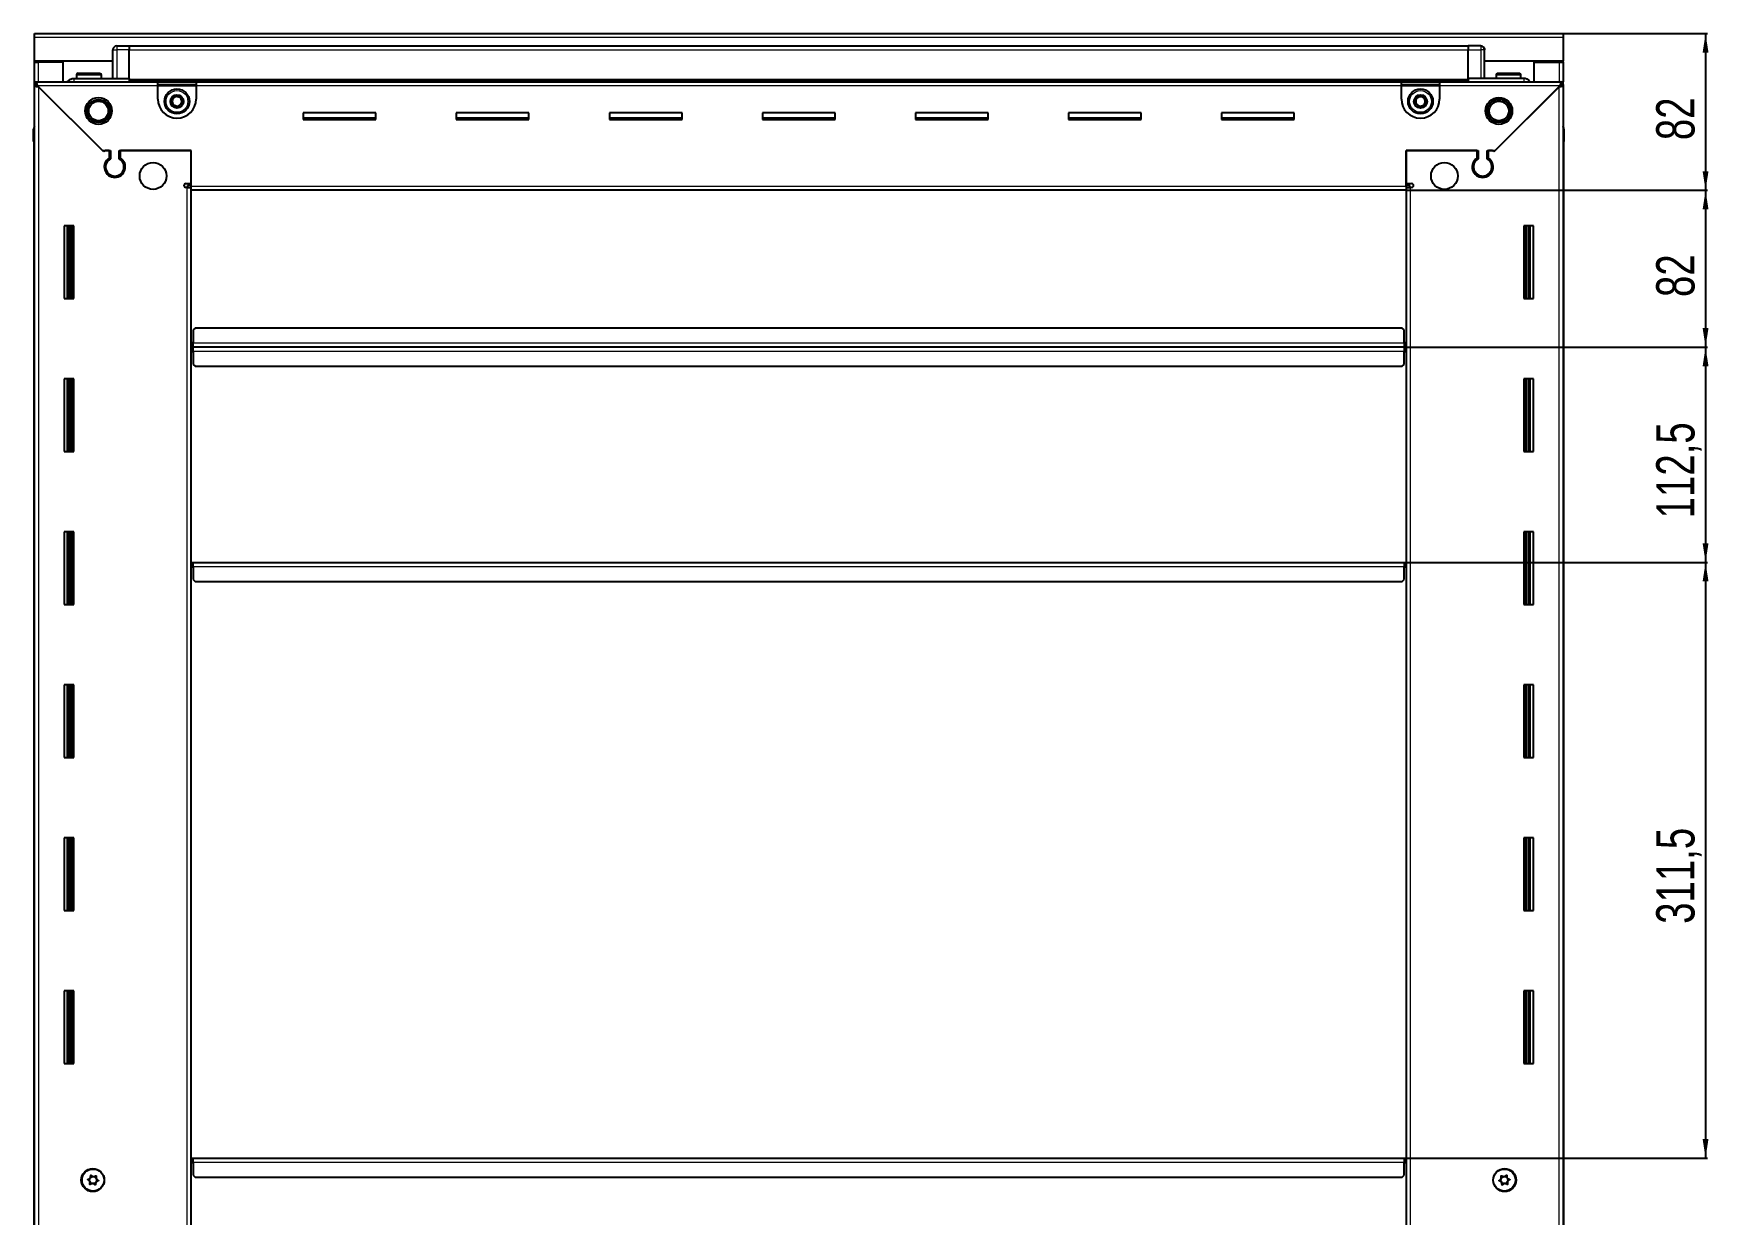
# Model space of a CAD drawing. Header units: millimetres. Extents: x 775 to 3883, y -286 to 2251.
# Drawn here: x 3007 to 3883, y 1476 to 2093 of the extents above; entities that cross this region are included whole.
import ezdxf

# ---------------------------------------------------------------- set-up
doc = ezdxf.new("R2010")
doc.units = ezdxf.units.MM
doc.layers.add('FORMAT', color=7, linetype='Continuous')
doc.styles.add('SLDTEXTSTYLE0', font='TXT', dxfattribs={"width": 0.75})
doc.dimstyles.new('SLDDIMSTYLE0', dxfattribs={"dimtxt": 20, "dimasz": 10, "dimexe": 0, "dimexo": 0.0625, "dimgap": 5, "dimtad": 2, "dimdec": 1, "dimrnd": 1e-09, "dimzin": 12, "dimdsep": 46, "dimtxsty": 'SLDTEXTSTYLE0', "dimsah": 1, "dimcen": 0.09, "dimadec": 0, "dimazin": 3, "dimtfac": 1, "dimtofl": 0, "dimtmove": 0, "dimatfit": 3, "dimfxl": 0, "dimfrac": 2, "dimtolj": 1, "dimtzin": 12, "dimarcsym": 0})

# ---------------------------------------------------------------- blocks, each defined once
blk = doc.blocks.new('_D_6')
at = {"layer": 'FORMAT'}
for p, q in [((3806.97, 2093.43), (3882.46, 2093.43)), ((3881.46, 2093.43), (3881.46, 2011.43)), ((3724.97, 2011.43), (3882.46, 2011.43))]:
    blk.add_line(p, q, dxfattribs=at)
for points in [[(3881.46, 2093.43), (3879.93, 2083.43), (3883, 2083.43)], [(3881.46, 2011.43), (3883, 2021.43), (3879.93, 2021.43)]]:
    blk.add_solid(points, dxfattribs=at)
at = {"layer": 'FORMAT', "insert": (3855.68, 2037.66), "char_height": 20, "attachment_point": 1, "rotation": 90, "style": 'SLDTEXTSTYLE0'}
blk.add_mtext('82', dxfattribs=at)
blk = doc.blocks.new('_D_7')
at = {"layer": 'FORMAT'}
for p, q in [((3724.97, 2011.43), (3882.46, 2011.43)), ((3881.46, 2011.43), (3881.46, 1929.43)), ((3723.97, 1929.43), (3882.46, 1929.43))]:
    blk.add_line(p, q, dxfattribs=at)
for points in [[(3881.46, 2011.43), (3879.93, 2001.43), (3883, 2001.43)], [(3881.46, 1929.43), (3883, 1939.43), (3879.93, 1939.43)]]:
    blk.add_solid(points, dxfattribs=at)
at = {"layer": 'FORMAT', "insert": (3855.68, 1955.66), "char_height": 20, "attachment_point": 1, "rotation": 90, "style": 'SLDTEXTSTYLE0'}
blk.add_mtext('82', dxfattribs=at)
blk = doc.blocks.new('_D_8')
at = {"layer": 'FORMAT'}
for p, q in [((3723.97, 1929.43), (3882.46, 1929.43)), ((3881.46, 1929.43), (3881.46, 1816.93)), ((3723.97, 1816.93), (3882.46, 1816.93))]:
    blk.add_line(p, q, dxfattribs=at)
for points in [[(3881.46, 1929.43), (3879.93, 1919.43), (3883, 1919.43)], [(3881.46, 1816.93), (3883, 1826.93), (3879.93, 1826.93)]]:
    blk.add_solid(points, dxfattribs=at)
at = {"layer": 'FORMAT', "insert": (3855.68, 1839.93), "char_height": 20, "attachment_point": 1, "rotation": 90, "style": 'SLDTEXTSTYLE0'}
blk.add_mtext('112,5', dxfattribs=at)
blk = doc.blocks.new('_D_9')
at = {"layer": 'FORMAT'}
for p, q in [((3723.97, 1816.93), (3882.46, 1816.93)), ((3881.46, 1816.93), (3881.46, 1505.43)), ((3723.97, 1505.43), (3882.46, 1505.43))]:
    blk.add_line(p, q, dxfattribs=at)
for points in [[(3881.46, 1816.93), (3879.93, 1806.93), (3883, 1806.93)], [(3881.46, 1505.43), (3883, 1515.43), (3879.93, 1515.43)]]:
    blk.add_solid(points, dxfattribs=at)
at = {"layer": 'FORMAT', "insert": (3855.68, 1627.93), "char_height": 20, "attachment_point": 1, "rotation": 90, "style": 'SLDTEXTSTYLE0'}
blk.add_mtext('311,5', dxfattribs=at)

msp = doc.modelspace()

# ---------------------------------------------------------------- linework, layer by layer
at = {"color": 7, "linetype": 'Continuous', "lineweight": 25}
for p, q in [((3007.96, 2093.43), (3806.96, 2093.43)), ((3007.96, 2091.33), (3007.96, 2093.43)), ((3806.96, 2093.43), (3806.96, 2091.33)), ((3007.96, 2078.93), (3007.96, 2091.33)), ((3048.96, 2069.93), (3048.96, 2084.93)), ((3049.64, 2086.43), (3049.64, 2086.43)), ((3050.96, 2086.93), (3057.46, 2086.93)), ((3050.96, 2086.93), (3057.46, 2086.93)), ((3057.46, 2086.93), (3057.46, 2086.93)), ((3057.46, 2086.93), (3057.46, 2086.93)), ((3057.46, 2086.93), (3057.46, 2084.93)), ((3757.46, 2086.78), (3057.46, 2086.78)), ((3057.46, 2069.93), (3057.46, 2084.93)), ((3757.46, 2086.93), (3757.46, 2086.93)), ((3763.96, 2086.93), (3757.46, 2086.93)), ((3763.96, 2086.93), (3757.46, 2086.93)), ((3757.46, 2086.93), (3757.46, 2084.93)), ((3757.46, 2069.93), (3757.46, 2084.93)), ((3765.96, 2084.93), (3765.96, 2084.93)), ((3765.96, 2069.93), (3765.96, 2084.93)), ((3806.96, 2091.33), (3806.96, 2078.93)), ((3048.96, 2078.93), (3007.96, 2078.93)), ((3007.96, 2078.43), (3007.96, 2078.93)), ((3007.96, 2078.43), (3010.06, 2078.43)), ((3007.96, 2068.18), (3007.96, 2078.43)), ((3009.46, 2078.43), (3009.46, 2078.93)), ((3022.96, 2078.43), (3010.06, 2078.43)), ((3022.96, 2068.18), (3022.96, 2078.43)), ((3806.96, 2078.93), (3765.96, 2078.93)), ((3791.96, 2068.18), (3791.96, 2078.43)), ((3791.96, 2078.43), (3804.86, 2078.43)), ((3804.86, 2078.43), (3806.96, 2078.43)), ((3805.46, 2078.43), (3805.46, 2078.93)), ((3806.96, 2078.43), (3806.96, 2078.93)), ((3806.96, 2078.43), (3806.96, 2068.18)), ((3007.96, 2066.68), (3007.96, 2068.18)), ((3007.96, 2068.18), (3008.96, 2068.18)), ((3007.96, 2066.18), (3007.96, 2066.68)), ((3007.96, 2066.68), (3008.96, 2066.68)), ((3008.96, 2066.68), (3008.96, 2068.18)), ((3008.96, 2068.18), (3072.46, 2068.18)), ((3028.46, 2069.93), (3057.46, 2069.93)), ((3029.96, 2071.83), (3029.96, 2069.93)), ((3030.76, 2072.63), (3042.16, 2072.63)), ((3042.96, 2069.93), (3042.96, 2071.83)), ((3057.46, 2069.93), (3057.46, 2069.43)), ((3057.46, 2068.78), (3757.46, 2068.78)), ((3072.46, 2066.08), (3072.46, 2068.18)), ((3072.46, 2068.18), (3092.46, 2068.18)), ((3072.46, 2066.68), (3092.46, 2066.68)), ((3092.46, 2068.18), (3722.46, 2068.18)), ((3092.46, 2068.18), (3092.46, 2066.08)), ((3722.46, 2066.08), (3722.46, 2068.18)), ((3722.46, 2068.18), (3742.46, 2068.18)), ((3722.46, 2066.68), (3742.46, 2066.68)), ((3742.46, 2068.18), (3805.96, 2068.18)), ((3742.46, 2068.18), (3742.46, 2066.08)), ((3757.46, 2069.93), (3757.46, 2069.43)), ((3786.46, 2069.93), (3757.46, 2069.93)), ((3771.96, 2071.83), (3771.96, 2069.93)), ((3772.76, 2072.63), (3784.16, 2072.63)), ((3784.96, 2069.93), (3784.96, 2071.83)), ((3805.96, 2066.68), (3805.96, 2068.18)), ((3805.96, 2068.18), (3806.96, 2068.18)), ((3805.96, 2066.68), (3806.96, 2066.68)), ((3806.96, 2066.68), (3806.96, 2068.18)), ((3806.96, 2066.68), (3806.96, 2066.18)), ((3007.96, 921.68), (3007.96, 2066.18)), ((3009.46, 2066.18), (3007.96, 2066.18)), ((3009.56, 2066.08), (3043.46, 2032.18)), ((3044.16, 2031.48), (3010.06, 2065.58)), ((3072.46, 2059.18), (3072.46, 2066.08)), ((3092.46, 2066.08), (3092.46, 2059.18)), ((3722.46, 2059.18), (3722.46, 2066.08)), ((3742.46, 2066.08), (3742.46, 2059.18)), ((3804.86, 2065.58), (3770.76, 2031.48)), ((3771.46, 2032.18), (3805.36, 2066.08)), ((3805.46, 2066.18), (3806.96, 2066.18)), ((3806.96, 2066.18), (3806.96, 921.68)), ((3186.46, 2051.93), (3148.46, 2051.93)), ((3148.46, 2051.93), (3148.46, 2048.43)), ((3186.46, 2049.18), (3148.46, 2049.18)), ((3186.46, 2048.43), (3186.46, 2051.93)), ((3266.46, 2051.93), (3228.46, 2051.93)), ((3228.46, 2051.93), (3228.46, 2048.43)), ((3266.46, 2049.18), (3228.46, 2049.18)), ((3266.46, 2048.43), (3266.46, 2051.93)), ((3346.46, 2051.93), (3308.46, 2051.93)), ((3308.46, 2051.93), (3308.46, 2048.43)), ((3346.46, 2049.18), (3308.46, 2049.18)), ((3346.46, 2048.43), (3346.46, 2051.93)), ((3426.46, 2051.93), (3388.46, 2051.93)), ((3388.46, 2051.93), (3388.46, 2048.43)), ((3426.46, 2049.18), (3388.46, 2049.18)), ((3426.46, 2048.43), (3426.46, 2051.93)), ((3506.46, 2051.93), (3468.46, 2051.93)), ((3468.46, 2051.93), (3468.46, 2048.43)), ((3506.46, 2049.18), (3468.46, 2049.18)), ((3506.46, 2048.43), (3506.46, 2051.93)), ((3586.46, 2051.93), (3548.46, 2051.93)), ((3548.46, 2051.93), (3548.46, 2048.43)), ((3586.46, 2049.18), (3548.46, 2049.18)), ((3586.46, 2048.43), (3586.46, 2051.93)), ((3666.46, 2051.93), (3628.46, 2051.93)), ((3628.46, 2051.93), (3628.46, 2048.43)), ((3666.46, 2049.18), (3628.46, 2049.18)), ((3666.46, 2048.43), (3666.46, 2051.93)), ((3007.46, 2043.43), (3007.46, 2036.93)), ((3007.46, 2036.93), (3007.46, 2043.43)), ((3148.46, 2048.43), (3186.46, 2048.43)), ((3228.46, 2048.43), (3266.46, 2048.43)), ((3308.46, 2048.43), (3346.46, 2048.43)), ((3388.46, 2048.43), (3426.46, 2048.43)), ((3468.46, 2048.43), (3506.46, 2048.43)), ((3548.46, 2048.43), (3586.46, 2048.43)), ((3628.46, 2048.43), (3666.46, 2048.43)), ((3806.96, 2044.76), (3806.96, 2044.76)), ((3807.46, 2043.43), (3807.46, 2036.93)), ((3807.46, 2036.93), (3807.46, 2043.43)), ((3007.46, 2036.93), (3007.46, 2036.93)), ((3007.96, 2036.93), (3007.46, 2036.93)), ((3007.61, 2036.93), (3007.61, 950.93)), ((3043.46, 2032.18), (3047.66, 2032.18)), ((3044.86, 2032.18), (3044.16, 2031.48)), ((3046.96, 2032.18), (3044.86, 2032.18)), ((3046.96, 2032.18), (3046.96, 2028.29)), ((3047.66, 2032.18), (3047.66, 2027.9)), ((3052.26, 2032.18), (3089.96, 2032.18)), ((3052.26, 2027.9), (3052.26, 2032.18)), ((3052.96, 2028.29), (3052.96, 2032.18)), ((3089.96, 2032.18), (3052.96, 2032.18)), ((3089.96, 2013.53), (3089.96, 2032.18)), ((3089.96, 2014.93), (3089.96, 2032.18)), ((3724.96, 2032.18), (3762.66, 2032.18)), ((3724.96, 2013.53), (3724.96, 2032.18)), ((3724.96, 2032.18), (3724.96, 2014.93)), ((3761.96, 2032.18), (3724.96, 2032.18)), ((3761.96, 2032.18), (3761.96, 2028.29)), ((3762.66, 2032.18), (3762.66, 2027.9)), ((3767.26, 2032.18), (3771.46, 2032.18)), ((3767.26, 2027.9), (3767.26, 2032.18)), ((3770.06, 2032.18), (3767.96, 2032.18)), ((3767.96, 2028.29), (3767.96, 2032.18)), ((3770.76, 2031.48), (3770.06, 2032.18)), ((3806.96, 2036.93), (3807.46, 2036.93)), ((3807.31, 950.93), (3807.31, 2036.93)), ((3807.46, 2036.93), (3807.46, 2036.93)), ((3807.46, 2036.93), (3807.46, 2036.93)), ((3047.96, 2019.32), (3047.96, 2018.56)), ((3087.11, 2014.93), (3089.96, 2014.93)), ((3089.96, 2013.93), (3087.96, 2013.93)), ((3087.96, 2013.93), (3087.96, 2012.93)), ((3724.96, 2014.93), (3727.81, 2014.93)), ((3726.96, 2013.93), (3724.96, 2013.93)), ((3726.96, 2012.93), (3726.96, 2013.93)), ((3766.96, 2019.32), (3766.96, 2018.56)), ((3087.86, 2012.93), (3087.11, 2012.93)), ((3087.86, 2012.93), (3089.96, 2012.93)), ((3089.96, 2011.43), (3089.96, 2013.53)), ((3724.96, 2011.43), (3089.96, 2011.43)), ((3089.96, 976.43), (3089.96, 2011.43)), ((3724.96, 2013.53), (3724.96, 2011.43)), ((3724.96, 2012.93), (3727.06, 2012.93)), ((3724.96, 2011.43), (3724.96, 976.43)), ((3727.81, 2012.93), (3727.06, 2012.93)), ((3028.46, 1992.93), (3023.46, 1992.93)), ((3023.46, 1992.93), (3023.46, 1954.93)), ((3025.61, 1954.93), (3025.61, 1992.93)), ((3027.41, 1954.93), (3027.41, 1992.93)), ((3027.44, 1954.93), (3027.44, 1992.93)), ((3028.46, 1954.93), (3028.46, 1992.93)), ((3786.46, 1992.93), (3786.46, 1954.93)), ((3791.46, 1992.93), (3786.46, 1992.93)), ((3787.49, 1992.93), (3787.49, 1954.93)), ((3787.52, 1992.93), (3787.52, 1954.93)), ((3789.31, 1992.93), (3789.31, 1954.93)), ((3791.46, 1954.93), (3791.46, 1992.93)), ((3023.46, 1954.93), (3028.46, 1954.93)), ((3786.46, 1954.93), (3791.46, 1954.93)), ((3091.96, 1939.43), (3090.96, 1938.43)), ((3090.96, 1938.43), (3090.96, 1931.53)), ((3722.96, 1939.43), (3091.96, 1939.43)), ((3723.96, 1938.43), (3722.96, 1939.43)), ((3723.96, 1931.53), (3723.96, 1938.43)), ((3090.71, 1929.43), (3089.96, 1929.43)), ((3090.96, 1932.28), (3090.71, 1932.28)), ((3090.71, 1932.28), (3090.71, 1929.43)), ((3090.71, 1929.43), (3090.71, 1926.58)), ((3090.71, 1926.58), (3090.96, 1926.58)), ((3090.96, 1929.43), (3090.96, 1931.53)), ((3090.96, 1927.33), (3090.96, 1929.43)), ((3723.96, 1929.43), (3090.96, 1929.43)), ((3090.96, 1927.33), (3090.96, 1920.43)), ((3724.21, 1932.28), (3723.96, 1932.28)), ((3723.96, 1931.53), (3723.96, 1929.43)), ((3723.96, 1929.43), (3723.96, 1927.33)), ((3723.96, 1920.43), (3723.96, 1927.33)), ((3723.96, 1926.58), (3724.21, 1926.58)), ((3724.21, 1929.43), (3724.21, 1932.28)), ((3724.21, 1926.58), (3724.21, 1929.43)), ((3724.96, 1929.43), (3724.21, 1929.43)), ((3090.96, 1920.43), (3091.96, 1919.43)), ((3091.96, 1919.43), (3722.96, 1919.43)), ((3722.96, 1919.43), (3723.96, 1920.43)), ((3028.46, 1912.93), (3023.46, 1912.93)), ((3023.46, 1912.93), (3023.46, 1874.93)), ((3025.61, 1874.93), (3025.61, 1912.93)), ((3027.41, 1874.93), (3027.41, 1912.93)), ((3027.44, 1874.93), (3027.44, 1912.93)), ((3028.46, 1874.93), (3028.46, 1912.93)), ((3786.46, 1912.93), (3786.46, 1874.93)), ((3791.46, 1912.93), (3786.46, 1912.93)), ((3787.49, 1912.93), (3787.49, 1874.93)), ((3787.52, 1912.93), (3787.52, 1874.93)), ((3789.31, 1912.93), (3789.31, 1874.93)), ((3791.46, 1874.93), (3791.46, 1912.93)), ((3023.46, 1874.93), (3028.46, 1874.93)), ((3786.46, 1874.93), (3791.46, 1874.93)), ((3028.46, 1832.93), (3023.46, 1832.93)), ((3023.46, 1832.93), (3023.46, 1794.93)), ((3025.61, 1794.93), (3025.61, 1832.93)), ((3027.41, 1794.93), (3027.41, 1832.93)), ((3027.44, 1794.93), (3027.44, 1832.93)), ((3028.46, 1794.93), (3028.46, 1832.93)), ((3786.46, 1832.93), (3786.46, 1794.93)), ((3791.46, 1832.93), (3786.46, 1832.93)), ((3787.49, 1832.93), (3787.49, 1794.93)), ((3787.52, 1832.93), (3787.52, 1794.93)), ((3789.31, 1832.93), (3789.31, 1794.93)), ((3791.46, 1794.93), (3791.46, 1832.93)), ((3089.96, 1816.93), (3090.71, 1816.93)), ((3090.71, 1816.93), (3090.71, 1814.08)), ((3090.71, 1814.08), (3090.96, 1814.08)), ((3090.96, 1814.83), (3090.96, 1816.93)), ((3090.96, 1816.93), (3723.96, 1816.93)), ((3090.96, 1814.83), (3090.96, 1807.93)), ((3723.96, 1816.93), (3723.96, 1814.83)), ((3723.96, 1807.93), (3723.96, 1814.83)), ((3723.96, 1814.08), (3724.21, 1814.08)), ((3724.21, 1814.08), (3724.21, 1816.93)), ((3724.21, 1816.93), (3724.96, 1816.93)), ((3090.96, 1807.93), (3091.96, 1806.93)), ((3091.96, 1806.93), (3722.96, 1806.93)), ((3722.96, 1806.93), (3723.96, 1807.93)), ((3023.46, 1794.93), (3028.46, 1794.93)), ((3786.46, 1794.93), (3791.46, 1794.93)), ((3028.46, 1752.93), (3023.46, 1752.93)), ((3023.46, 1752.93), (3023.46, 1714.93)), ((3025.61, 1714.93), (3025.61, 1752.93)), ((3027.41, 1714.93), (3027.41, 1752.93)), ((3027.44, 1714.93), (3027.44, 1752.93)), ((3028.46, 1714.93), (3028.46, 1752.93)), ((3786.46, 1752.93), (3786.46, 1714.93)), ((3791.46, 1752.93), (3786.46, 1752.93)), ((3787.49, 1752.93), (3787.49, 1714.93)), ((3787.52, 1752.93), (3787.52, 1714.93)), ((3789.31, 1752.93), (3789.31, 1714.93)), ((3791.46, 1714.93), (3791.46, 1752.93)), ((3023.46, 1714.93), (3028.46, 1714.93)), ((3786.46, 1714.93), (3791.46, 1714.93)), ((3028.46, 1672.93), (3023.46, 1672.93)), ((3023.46, 1672.93), (3023.46, 1634.93)), ((3025.61, 1634.93), (3025.61, 1672.93)), ((3027.41, 1634.93), (3027.41, 1672.93)), ((3027.44, 1634.93), (3027.44, 1672.93)), ((3028.46, 1634.93), (3028.46, 1672.93)), ((3786.46, 1672.93), (3786.46, 1634.93)), ((3791.46, 1672.93), (3786.46, 1672.93)), ((3787.49, 1672.93), (3787.49, 1634.93)), ((3787.52, 1672.93), (3787.52, 1634.93)), ((3789.31, 1672.93), (3789.31, 1634.93)), ((3791.46, 1634.93), (3791.46, 1672.93)), ((3023.46, 1634.93), (3028.46, 1634.93)), ((3786.46, 1634.93), (3791.46, 1634.93)), ((3028.46, 1592.93), (3023.46, 1592.93)), ((3023.46, 1592.93), (3023.46, 1554.93)), ((3025.61, 1554.93), (3025.61, 1592.93)), ((3027.41, 1554.93), (3027.41, 1592.93)), ((3027.44, 1554.93), (3027.44, 1592.93)), ((3028.46, 1554.93), (3028.46, 1592.93)), ((3786.46, 1592.93), (3786.46, 1554.93)), ((3791.46, 1592.93), (3786.46, 1592.93)), ((3787.49, 1592.93), (3787.49, 1554.93)), ((3787.52, 1592.93), (3787.52, 1554.93)), ((3789.31, 1592.93), (3789.31, 1554.93)), ((3791.46, 1554.93), (3791.46, 1592.93)), ((3023.46, 1554.93), (3028.46, 1554.93)), ((3786.46, 1554.93), (3791.46, 1554.93)), ((3089.96, 1505.43), (3090.71, 1505.43)), ((3090.71, 1505.43), (3090.71, 1502.58)), ((3090.71, 1502.58), (3090.96, 1502.58)), ((3090.96, 1505.43), (3723.96, 1505.43)), ((3090.96, 1503.33), (3090.96, 1505.43)), ((3090.96, 1503.33), (3090.96, 1496.43)), ((3723.96, 1505.43), (3723.96, 1503.33)), ((3723.96, 1496.43), (3723.96, 1503.33)), ((3723.96, 1502.58), (3724.21, 1502.58)), ((3724.21, 1502.58), (3724.21, 1505.43)), ((3724.21, 1505.43), (3724.96, 1505.43)), ((3090.96, 1496.43), (3091.96, 1495.43)), ((3091.96, 1495.43), (3722.96, 1495.43)), ((3722.96, 1495.43), (3723.96, 1496.43))]:
    msp.add_line(p, q, dxfattribs=at)
at = {"color": 8, "linetype": 'Continuous', "lineweight": 18}
for p, q in [((3806.96, 2091.33), (3007.96, 2091.33)), ((3048.96, 2084.93), (3050.96, 2084.93)), ((3050.96, 2086.93), (3050.96, 2084.93)), ((3050.96, 2084.93), (3050.96, 2069.93)), ((3057.46, 2084.93), (3050.96, 2084.93)), ((3757.46, 2084.78), (3057.46, 2084.78)), ((3757.46, 2084.93), (3763.96, 2084.93)), ((3763.96, 2086.93), (3763.96, 2084.93)), ((3763.96, 2084.93), (3763.96, 2069.93)), ((3765.96, 2084.93), (3763.96, 2084.93)), ((3010.06, 2078.43), (3010.06, 2078.93)), ((3010.06, 2068.18), (3010.06, 2078.43)), ((3804.86, 2078.93), (3804.86, 2078.43)), ((3804.86, 2078.43), (3804.86, 2068.18)), ((3029.96, 2071.83), (3042.96, 2071.83)), ((3757.46, 2069.43), (3057.46, 2069.43)), ((3757.46, 2068.2), (3057.46, 2068.2)), ((3771.96, 2071.83), (3784.96, 2071.83)), ((3072.46, 2066.08), (3009.56, 2066.08)), ((3010.06, 2065.58), (3010.06, 922.28)), ((3072.46, 2066.08), (3092.46, 2066.08)), ((3722.46, 2066.08), (3092.46, 2066.08)), ((3722.46, 2066.08), (3742.46, 2066.08)), ((3805.36, 2066.08), (3742.46, 2066.08)), ((3804.86, 922.28), (3804.86, 2065.58)), ((3007.96, 2043.43), (3007.46, 2043.43)), ((3806.96, 2043.43), (3807.46, 2043.43)), ((3087.86, 974.93), (3087.86, 2012.93)), ((3089.96, 2013.53), (3724.96, 2013.53)), ((3727.06, 2012.93), (3727.06, 974.93)), ((3024.96, 1992.93), (3024.96, 1954.93)), ((3026.2, 1992.93), (3026.2, 1954.93)), ((3788.73, 1954.93), (3788.73, 1992.93)), ((3789.96, 1954.93), (3789.96, 1992.93)), ((3723.96, 1931.53), (3090.96, 1931.53)), ((3090.96, 1927.33), (3723.96, 1927.33)), ((3024.96, 1912.93), (3024.96, 1874.93)), ((3026.2, 1912.93), (3026.2, 1874.93)), ((3788.73, 1874.93), (3788.73, 1912.93)), ((3789.96, 1874.93), (3789.96, 1912.93)), ((3024.96, 1832.93), (3024.96, 1794.93)), ((3026.2, 1832.93), (3026.2, 1794.93)), ((3788.73, 1794.93), (3788.73, 1832.93)), ((3789.96, 1794.93), (3789.96, 1832.93)), ((3090.96, 1814.83), (3723.96, 1814.83)), ((3024.96, 1752.93), (3024.96, 1714.93)), ((3026.2, 1752.93), (3026.2, 1714.93)), ((3788.73, 1714.93), (3788.73, 1752.93)), ((3789.96, 1714.93), (3789.96, 1752.93)), ((3024.96, 1672.93), (3024.96, 1634.93)), ((3026.2, 1672.93), (3026.2, 1634.93)), ((3788.73, 1634.93), (3788.73, 1672.93)), ((3789.96, 1634.93), (3789.96, 1672.93)), ((3024.96, 1592.93), (3024.96, 1554.93)), ((3026.2, 1592.93), (3026.2, 1554.93)), ((3788.73, 1554.93), (3788.73, 1592.93)), ((3789.96, 1554.93), (3789.96, 1592.93)), ((3090.96, 1503.33), (3723.96, 1503.33))]:
    msp.add_line(p, q, dxfattribs=at)
at = {"color": 7, "linetype": 'Continuous', "lineweight": 25, "flags": 128}
msp.add_lwpolyline([(3765.82, 2085.69), (3765.93, 2085.32), (3765.96, 2084.93)], dxfattribs=at)
at = {"color": 7, "linetype": 'Continuous', "lineweight": 25}
for centre, radius in [((3041.46, 2052.93), 7), ((3041.46, 2052.93), 6.02), ((3041.46, 2052.93), 5.1), ((3082.46, 2057.93), 6.5), ((3082.46, 2057.93), 3.46), ((3732.46, 2057.93), 6.5), ((3732.46, 2057.93), 3.46), ((3773.46, 2052.93), 7), ((3773.46, 2052.93), 6.03), ((3773.46, 2052.93), 5.1), ((3069.96, 2018.93), 7), ((3744.96, 2018.93), 7), ((3038.46, 1493.93), 6), ((3038.61, 1493.93), 5.79), ((3776.46, 1493.93), 6), ((3776.31, 1493.93), 5.79), ((3038.61, 1493.93), 1.85), ((3776.31, 1493.93), 1.85)]:
    msp.add_circle(centre, radius, dxfattribs=at)
at = {"color": 8, "linetype": 'Continuous', "lineweight": 18}
for centre in [(3082.46, 2057.93), (3732.46, 2057.93)]:
    msp.add_circle(centre, 5.7, dxfattribs=at)
at = {"color": 7, "linetype": 'Continuous', "lineweight": 25}
for centre, radius, start, end in [((3050.96, 2084.93), 2, 90, 180), ((3763.96, 2084.93), 2, 0, 90), ((3030.76, 2071.83), 0.8, 90, 180), ((3042.16, 2071.83), 0.8, 0, 90), ((3048.76, 2070.13), 0.2, 270, 0), ((3766.16, 2070.13), 0.2, 180, 270), ((3772.76, 2071.83), 0.8, 90, 180), ((3784.16, 2071.83), 0.8, 0, 90), ((3082.46, 2059.18), 10, 180, 270), ((3082.46, 2057.93), 2.5, 134.01559, 194.01559), ((3082.46, 2057.93), 2.5, 74.01559, 134.01559), ((3082.46, 2059.18), 10, 270, 0), ((3082.46, 2057.93), 2.5, 14.01559, 74.01559), ((3082.46, 2057.93), 2.5, 314.01559, 14.01559), ((3732.46, 2059.18), 10, 180, 270), ((3732.46, 2057.93), 2.5, 160.11158, 220.11158), ((3732.46, 2057.93), 2.5, 100.11158, 160.11158), ((3732.46, 2057.93), 2.5, 40.11158, 100.11158), ((3732.46, 2059.18), 10, 270, 0), ((3732.46, 2057.93), 2.5, 340.11158, 40.11158), ((3082.46, 2057.93), 2.5, 194.01559, 254.01559), ((3082.46, 2057.93), 2.5, 254.01559, 314.01559), ((3732.46, 2057.93), 2.5, 220.11158, 280.11158), ((3732.46, 2057.93), 2.5, 280.11158, 340.11158), ((3009.46, 2043.43), 2, 138.57492, 180), ((3009.46, 2043.43), 2, 138.59038, 180), ((3805.46, 2043.43), 2, 33.78451, 41.40962), ((3805.46, 2043.43), 2, 0, 41.40962), ((3805.46, 2043.43), 2, 0, 19.56674), ((3049.96, 2023.68), 5.5, 123.05573, 56.94427), ((3049.96, 2023.68), 4.8, 118.63099, 61.36901), ((3764.96, 2023.68), 5.5, 123.05573, 56.94427), ((3764.96, 2023.68), 4.8, 118.63099, 61.36901), ((3087.11, 2013.93), 1, 90, 270), ((3727.81, 2013.93), 1, 270, 90)]:
    msp.add_arc(centre, radius, start, end, dxfattribs=at)
for points, knots in [([(3009.56, 2066.08), (3009.52, 2066.34), (3009.43, 2066.83), (3009.29, 2067.47), (3009.16, 2067.94), (3009.05, 2068.16), (3008.99, 2068.18), (3008.96, 2068.18)], [0, 0, 0, 0, 0.230255, 0.448522, 0.666786, 0.88505, 1, 1, 1, 1]), ([(3025.25, 2068.18), (3025.37, 2068.38), (3025.76, 2069.03), (3026.91, 2069.74), (3027.95, 2069.87), (3028.46, 2069.93)], [0, 0, 0, 0, 0.18225, 0.591125, 1, 1, 1, 1]), ([(3057.46, 2069.93), (3057.46, 2069.9), (3057.46, 2069.82), (3057.46, 2069.2), (3057.46, 2068.62), (3057.46, 2068.23), (3057.46, 2068.2)], [0, 0, 0, 0, 0.3242788, 0.6485576, 0.9728365, 1, 1, 1, 1]), ([(3757.46, 2069.93), (3757.46, 2069.9), (3757.46, 2069.82), (3757.46, 2069.2), (3757.46, 2068.64), (3757.46, 2068.27), (3757.46, 2068.26)], [0, 0, 0, 0, 0.330266, 0.660532, 0.990799, 1, 1, 1, 1]), ([(3789.68, 2068.18), (3789.56, 2068.38), (3789.17, 2069.03), (3788.02, 2069.74), (3786.98, 2069.87), (3786.46, 2069.93)], [0, 0, 0, 0, 0.18225, 0.591125, 1, 1, 1, 1]), ([(3805.96, 2068.18), (3805.92, 2068.16), (3805.83, 2068.11), (3805.69, 2067.71), (3805.56, 2067.15), (3805.45, 2066.57), (3805.39, 2066.21), (3805.36, 2066.08)], [0, 0, 0, 0, 0.2302553, 0.4485219, 0.6667858, 0.8850496, 1, 1, 1, 1]), ([(3007.96, 2066.18), (3007.99, 2066.14), (3008.04, 2066.05), (3008.44, 2065.91), (3008.99, 2065.78), (3009.57, 2065.67), (3009.94, 2065.61), (3010.06, 2065.58)], [0, 0, 0, 0, 0.230255, 0.448522, 0.666786, 0.88505, 1, 1, 1, 1]), ([(3079.69, 2058.73), (3080.06, 2059.09), (3080.75, 2059.76), (3081.44, 2060.42), (3081.76, 2060.73)], [0, 0, 0, 0, 0.534686, 1, 1, 1, 1]), ([(3080.39, 2055.93), (3080.3, 2056.26), (3080.1, 2057.06), (3079.86, 2058.03), (3079.72, 2058.61), (3079.69, 2058.73)], [0, 0, 0, 0, 0.362901, 0.866875, 1, 1, 1, 1]), ([(3081.76, 2060.73), (3082.26, 2060.59), (3083.19, 2060.33), (3084.11, 2060.06), (3084.54, 2059.94)], [0, 0, 0, 0, 0.534686, 1, 1, 1, 1]), ([(3084.54, 2059.94), (3084.57, 2059.82), (3084.71, 2059.24), (3084.96, 2058.27), (3085.16, 2057.47), (3085.24, 2057.14)], [0, 0, 0, 0, 0.1331247, 0.6370994, 1, 1, 1, 1]), ([(3729.62, 2057.43), (3729.66, 2057.54), (3729.87, 2058.11), (3730.21, 2059.04), (3730.49, 2059.82), (3730.6, 2060.14)], [0, 0, 0, 0, 0.133125, 0.637099, 1, 1, 1, 1]), ([(3730.6, 2060.14), (3731.11, 2060.23), (3732.06, 2060.4), (3733.01, 2060.57), (3733.45, 2060.65)], [0, 0, 0, 0, 0.5346859, 1, 1, 1, 1]), ([(3733.45, 2060.65), (3733.78, 2060.25), (3734.4, 2059.52), (3735.02, 2058.78), (3735.31, 2058.44)], [0, 0, 0, 0, 0.5346859, 1, 1, 1, 1]), ([(3735.31, 2058.44), (3735.19, 2058.12), (3734.91, 2057.34), (3734.57, 2056.41), (3734.37, 2055.84), (3734.32, 2055.73)], [0, 0, 0, 0, 0.362901, 0.866875, 1, 1, 1, 1]), ([(3804.86, 2065.58), (3805.12, 2065.63), (3805.61, 2065.72), (3806.25, 2065.85), (3806.72, 2065.98), (3806.94, 2066.09), (3806.96, 2066.16), (3806.96, 2066.18)], [0, 0, 0, 0, 0.230255, 0.448522, 0.666786, 0.88505, 1, 1, 1, 1]), ([(3083.16, 2055.13), (3082.67, 2055.28), (3081.74, 2055.54), (3080.82, 2055.81), (3080.39, 2055.93)], [0, 0, 0, 0, 0.534686, 1, 1, 1, 1]), ([(3085.24, 2057.14), (3084.87, 2056.78), (3084.17, 2056.11), (3083.48, 2055.44), (3083.16, 2055.13)], [0, 0, 0, 0, 0.534686, 1, 1, 1, 1]), ([(3731.48, 2055.22), (3731.15, 2055.61), (3730.53, 2056.35), (3729.91, 2057.09), (3729.62, 2057.43)], [0, 0, 0, 0, 0.534686, 1, 1, 1, 1]), ([(3734.32, 2055.73), (3733.82, 2055.64), (3732.87, 2055.47), (3731.92, 2055.3), (3731.48, 2055.22)], [0, 0, 0, 0, 0.534686, 1, 1, 1, 1]), ([(3040.25, 1496.21), (3040.24, 1496.21), (3040.21, 1496.22), (3040.16, 1496.22), (3040.02, 1496.18), (3039.67, 1496.01), (3039.19, 1495.76), (3038.56, 1495.8), (3038.12, 1496.08), (3037.81, 1496.32), (3037.62, 1496.46), (3037.53, 1496.49), (3037.49, 1496.5), (3037.45, 1496.48), (3037.43, 1496.46), (3037.4, 1496.4), (3037.35, 1496.14), (3037.35, 1495.66), (3037.17, 1494.97), (3036.57, 1494.59), (3036.12, 1494.43), (3035.89, 1494.31), (3035.84, 1494.25), (3035.83, 1494.23), (3035.83, 1494.19), (3035.84, 1494.16), (3035.87, 1494.12), (3035.92, 1494.07), (3036.1, 1493.93), (3036.43, 1493.72), (3036.82, 1493.4), (3037.06, 1492.81), (3036.98, 1492.27), (3036.93, 1491.89), (3036.93, 1491.74), (3036.96, 1491.68), (3036.98, 1491.66), (3037.01, 1491.65), (3037.07, 1491.65), (3037.21, 1491.69), (3037.56, 1491.86), (3038.04, 1492.1), (3038.67, 1492.07), (3039.11, 1491.79), (3039.42, 1491.55), (3039.61, 1491.41), (3039.7, 1491.38), (3039.74, 1491.37), (3039.77, 1491.38), (3039.8, 1491.41), (3039.83, 1491.47), (3039.88, 1491.73), (3039.88, 1492.21), (3040.05, 1492.9), (3040.65, 1493.28), (3041.1, 1493.44), (3041.34, 1493.56), (3041.39, 1493.61), (3041.4, 1493.64), (3041.4, 1493.67), (3041.39, 1493.71), (3041.36, 1493.74), (3041.3, 1493.8), (3041.12, 1493.94), (3040.8, 1494.14), (3040.4, 1494.47), (3040.17, 1495.06), (3040.24, 1495.6), (3040.3, 1495.98), (3040.29, 1496.13), (3040.27, 1496.19), (3040.26, 1496.2), (3040.25, 1496.21)], [0, 0, 0, 0, 0.002009, 0.00442, 0.009365, 0.025528, 0.067705, 0.095786, 0.124646, 0.150342, 0.160519, 0.163394, 0.165697, 0.167245, 0.168874, 0.17077, 0.178606, 0.211994, 0.249994, 0.287995, 0.321383, 0.329219, 0.331115, 0.332744, 0.334292, 0.336217, 0.338535, 0.341318, 0.349662, 0.375358, 0.404217, 0.432298, 0.474475, 0.490639, 0.496669, 0.49844, 0.5, 0.502009, 0.50442, 0.509365, 0.525528, 0.567705, 0.595786, 0.624646, 0.650342, 0.660519, 0.663394, 0.665697, 0.667245, 0.668874, 0.67077, 0.678606, 0.711994, 0.749994, 0.787995, 0.821383, 0.829219, 0.831115, 0.832744, 0.834292, 0.836217, 0.838535, 0.841318, 0.849662, 0.875358, 0.904217, 0.932298, 0.974475, 0.990639, 0.996669, 0.99844, 1, 1, 1, 1]), ([(3774.68, 1496.21), (3774.67, 1496.2), (3774.65, 1496.18), (3774.63, 1496.12), (3774.63, 1495.98), (3774.68, 1495.59), (3774.76, 1495.06), (3774.52, 1494.47), (3774.13, 1494.14), (3773.8, 1493.93), (3773.6, 1493.79), (3773.54, 1493.72), (3773.53, 1493.68), (3773.53, 1493.64), (3773.54, 1493.61), (3773.59, 1493.56), (3773.82, 1493.44), (3774.27, 1493.28), (3774.87, 1492.9), (3775.05, 1492.21), (3775.05, 1491.73), (3775.1, 1491.47), (3775.13, 1491.41), (3775.15, 1491.38), (3775.18, 1491.37), (3775.22, 1491.37), (3775.26, 1491.39), (3775.34, 1491.42), (3775.52, 1491.55), (3775.82, 1491.79), (3776.26, 1492.07), (3776.89, 1492.1), (3777.37, 1491.86), (3777.72, 1491.69), (3777.87, 1491.64), (3777.92, 1491.65), (3777.95, 1491.66), (3777.98, 1491.69), (3777.99, 1491.75), (3778, 1491.89), (3777.94, 1492.27), (3777.87, 1492.81), (3778.1, 1493.4), (3778.5, 1493.72), (3778.83, 1493.94), (3779.02, 1494.08), (3779.08, 1494.15), (3779.1, 1494.19), (3779.1, 1494.23), (3779.09, 1494.25), (3779.04, 1494.31), (3778.8, 1494.43), (3778.35, 1494.59), (3777.75, 1494.97), (3777.58, 1495.66), (3777.58, 1496.14), (3777.53, 1496.4), (3777.5, 1496.46), (3777.47, 1496.48), (3777.44, 1496.5), (3777.41, 1496.49), (3777.37, 1496.48), (3777.29, 1496.44), (3777.11, 1496.31), (3776.81, 1496.08), (3776.37, 1495.8), (3775.74, 1495.76), (3775.26, 1496.01), (3774.9, 1496.18), (3774.76, 1496.22), (3774.7, 1496.22), (3774.69, 1496.21), (3774.68, 1496.21)], [0, 0, 0, 0, 0.002009, 0.00442, 0.009365, 0.025528, 0.067705, 0.095786, 0.124646, 0.150342, 0.160519, 0.163394, 0.165697, 0.167245, 0.168874, 0.17077, 0.178606, 0.211994, 0.249994, 0.287995, 0.321383, 0.329219, 0.331115, 0.332744, 0.334292, 0.336217, 0.338535, 0.341318, 0.349662, 0.375358, 0.404217, 0.432298, 0.474475, 0.490639, 0.496669, 0.49844, 0.5, 0.502009, 0.50442, 0.509365, 0.525528, 0.567705, 0.595786, 0.624646, 0.650342, 0.660519, 0.663394, 0.665697, 0.667245, 0.668874, 0.67077, 0.678606, 0.711994, 0.749994, 0.787995, 0.821383, 0.829219, 0.831115, 0.832744, 0.834292, 0.836217, 0.838535, 0.841318, 0.849662, 0.875358, 0.904217, 0.932298, 0.974475, 0.990639, 0.996669, 0.99844, 1, 1, 1, 1])]:
    msp.add_open_spline(points, degree=3, knots=knots, dxfattribs=at)
for points in [[(3009.56, 2066.08), (3009.51, 2066.16), (3009.41, 2066.32), (3009.26, 2066.52), (3009.11, 2066.66), (3009.01, 2066.67), (3008.96, 2066.68)], [(3805.96, 2066.68), (3805.91, 2066.67), (3805.81, 2066.66), (3805.66, 2066.52), (3805.51, 2066.32), (3805.41, 2066.16), (3805.36, 2066.08)], [(3009.46, 2066.18), (3009.47, 2066.13), (3009.49, 2066.03), (3009.63, 2065.88), (3009.83, 2065.73), (3009.98, 2065.63), (3010.06, 2065.58)], [(3804.86, 2065.58), (3804.94, 2065.63), (3805.1, 2065.73), (3805.3, 2065.88), (3805.44, 2066.03), (3805.45, 2066.13), (3805.46, 2066.18)]]:
    msp.add_open_spline(points, degree=3, dxfattribs=at)
at = {"color": 8, "linetype": 'Continuous', "lineweight": 18}
for points, knots in [([(3028.46, 2069.93), (3028.46, 2069.89), (3028.46, 2069.81), (3028.46, 2069.38), (3028.46, 2068.92), (3028.46, 2068.51), (3028.46, 2068.24), (3028.46, 2068.18)], [0, 0, 0, 0, 0.359753, 0.553414, 0.751185, 0.948956, 1, 1, 1, 1]), ([(3786.46, 2069.93), (3786.46, 2069.89), (3786.46, 2069.81), (3786.46, 2069.38), (3786.46, 2068.92), (3786.46, 2068.51), (3786.46, 2068.24), (3786.46, 2068.18)], [0, 0, 0, 0, 0.3597529, 0.5534142, 0.7511852, 0.9489563, 1, 1, 1, 1])]:
    msp.add_open_spline(points, degree=3, knots=knots, dxfattribs=at)

# ---------------------------------------------------------------- dimensions: what is measured, and where the dimension line sits
at = {"layer": 'FORMAT'}
for base, p1, p2, picture, middle in [((3881.46, 2011.43), (3806.96, 2093.43), (3724.96, 2011.43), '_D_6', (3881.46, 2052.43)), ((3881.46, 1929.43), (3724.96, 2011.43), (3723.96, 1929.43), '_D_7', (3881.46, 1970.43)), ((3881.46, 1816.93), (3723.96, 1929.43), (3723.96, 1816.93), '_D_8', (3881.46, 1873.18)), ((3881.46, 1505.43), (3723.96, 1816.93), (3723.96, 1505.43), '_D_9', (3881.46, 1661.18))]:
    dim = msp.add_linear_dim(base=base, p1=p1, p2=p2, angle=90, dimstyle='SLDDIMSTYLE0', dxfattribs=at)
    dim.commit()
    dim.dimension.update_dxf_attribs({"geometry": picture, "text_midpoint": middle, "dimtype": 160})

doc.saveas('drawing.dxf')
